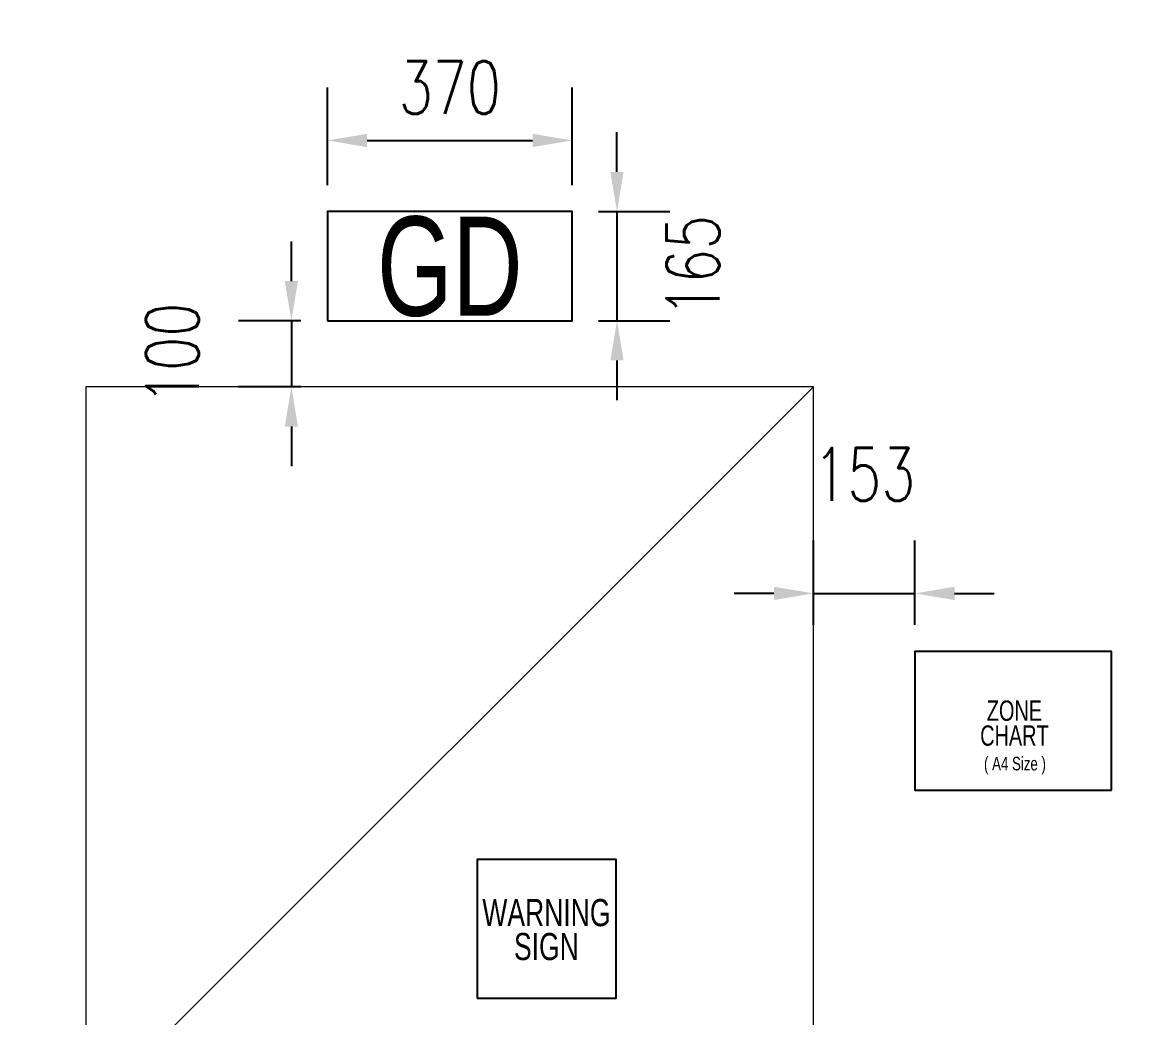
# Model space of a CAD drawing. Header units: millimetres. Extents: x -20146070 to 165023, y -3349561 to 35447.
# Drawn here: x -445275 to -443603, y -21787 to -20281 of the extents above; entities that cross this region are included whole.
import ezdxf
from ezdxf import colors
from ezdxf.entities.mleader import LeaderData, LeaderLine
from ezdxf.enums import TextEntityAlignment as Align
from ezdxf.math import Vec2, Vec3

# ---------------------------------------------------------------- set-up
doc = ezdxf.new("R2010")
doc.units = ezdxf.units.MM
doc.header["$LTSCALE"] = 50
doc.header["$PDMODE"] = 35
doc.linetypes.add('CONTINOUS', pattern=[0])
doc.layers.get('Defpoints').update_dxf_attribs({"color": 8, "lineweight": 9})
for name, color, linetype in [('ASPL- F-ALARM-DEVICES', 1, 'Continuous'), ('ASPL- FM200-TEXT', 7, 'Continuous'), ('M_FIREALAM-_E-', 10, 'Continuous')]:
    doc.layers.add(name, color=color, linetype=linetype)
doc.layers.add('NW_BEAM AND COLUMN', color=134, linetype='Continuous', lineweight=5)
doc.styles.add('Arial', font='arial.ttf', dxfattribs={"width": 0.8, "height": 450})
doc.styles.add('DIM', font='romans.shx', dxfattribs={"width": 0.75})
doc.styles.add('RomanS', font='romans__.ttf', dxfattribs={"width": 0.75, "height": 40})
doc.dimstyles.new('DIM40', dxfattribs={"dimscale": 40, "dimtxt": 2, "dimasz": 3, "dimexe": 2, "dimexo": 1, "dimgap": 1, "dimtad": 1, "dimdec": 0, "dimzin": 0, "dimdsep": 46, "dimtxsty": 'DIM', "dimcen": 0, "dimdle": 2, "dimclrd": 9, "dimclre": 9, "dimclrt": 4, "dimadec": 0, "dimazin": 0, "dimtfac": 1, "dimtdec": 0, "dimtmove": 2, "dimatfit": 3, "dimfxl": 1, "dimtolj": 1, "dimtzin": 0, "dimarcsym": 0})

# ---------------------------------------------------------------- blocks, each defined once
blk = doc.blocks.new('*D65')
at = {"layer": 'Defpoints', "color": 0, "transparency": 16777216}
for p in [(-444813.3, -20732.7), (-444867.8, -20832.7), (-444813.3, -20832.7)]:
    blk.add_point(p, dxfattribs=at)
at = {"layer": 'NW_BEAM AND COLUMN', "color": 9, "lineweight": -2, "transparency": 16777216}
for p, q in [((-444867.8, -20672.7), (-444867.8, -20612.7)), ((-444853.3, -20732.7), (-444947.8, -20732.7)), ((-444867.8, -20732.7), (-444867.8, -20832.7)), ((-444853.3, -20832.7), (-444947.8, -20832.7)), ((-444867.8, -20892.7), (-444867.8, -20952.7))]:
    blk.add_line(p, q, dxfattribs=at)
at = {"layer": 'NW_BEAM AND COLUMN', "color": 9, "transparency": 16777216}
for points in [[(-444877.8, -20672.7), (-444857.8, -20672.7), (-444867.8, -20732.7)], [(-444877.8, -20892.7), (-444857.8, -20892.7), (-444867.8, -20832.7)]]:
    blk.add_solid(points, dxfattribs=at)
at = {"layer": 'NW_BEAM AND COLUMN', "color": 4, "transparency": 16777216, "insert": (-445047.8, -20782.7), "char_height": 80, "attachment_point": 5, "rotation": 90, "style": 'DIM'}
blk.add_mtext('\\A1;100', dxfattribs=at)
blk = doc.blocks.new('*D66')
at = {"layer": 'Defpoints', "color": 0, "transparency": 16777216}
for p in [(-444443.3, -20460.1), (-444813.3, -20567.7), (-444443.3, -20567.7)]:
    blk.add_point(p, dxfattribs=at)
at = {"layer": 'NW_BEAM AND COLUMN', "color": 9, "lineweight": -2, "transparency": 16777216}
for p, q in [((-444813.3, -20527.7), (-444813.3, -20380.1)), ((-444443.3, -20527.7), (-444443.3, -20380.1)), ((-444753.3, -20460.1), (-444503.3, -20460.1))]:
    blk.add_line(p, q, dxfattribs=at)
at = {"layer": 'NW_BEAM AND COLUMN', "color": 9, "transparency": 16777216}
for points in [[(-444753.3, -20450.1), (-444753.3, -20470.1), (-444813.3, -20460.1)], [(-444503.3, -20450.1), (-444503.3, -20470.1), (-444443.3, -20460.1)]]:
    blk.add_solid(points, dxfattribs=at)
at = {"layer": 'NW_BEAM AND COLUMN', "color": 4, "transparency": 16777216, "insert": (-444628.3, -20380.1), "char_height": 80, "attachment_point": 5, "style": 'DIM'}
blk.add_mtext('\\A1;370', dxfattribs=at)
blk = doc.blocks.new('*D67')
at = {"layer": 'Defpoints', "color": 0, "transparency": 16777216}
for p in [(-444443.3, -20567.7), (-444443.3, -20732.7), (-444375.6, -20732.7)]:
    blk.add_point(p, dxfattribs=at)
at = {"layer": 'NW_BEAM AND COLUMN', "color": 9, "lineweight": -2, "transparency": 16777216}
for p, q in [((-444375.6, -20507.7), (-444375.6, -20447.7)), ((-444403.3, -20567.7), (-444295.6, -20567.7)), ((-444375.6, -20567.7), (-444375.6, -20732.7)), ((-444403.3, -20732.7), (-444295.6, -20732.7)), ((-444375.6, -20792.7), (-444375.6, -20852.7))]:
    blk.add_line(p, q, dxfattribs=at)
at = {"layer": 'NW_BEAM AND COLUMN', "color": 9, "transparency": 16777216}
for points in [[(-444385.6, -20507.7), (-444365.6, -20507.7), (-444375.6, -20567.7)], [(-444385.6, -20792.7), (-444365.6, -20792.7), (-444375.6, -20732.7)]]:
    blk.add_solid(points, dxfattribs=at)
at = {"layer": 'NW_BEAM AND COLUMN', "color": 4, "transparency": 16777216, "insert": (-444260.8, -20650.2), "char_height": 80, "attachment_point": 5, "rotation": 90, "style": 'DIM'}
blk.add_mtext('\\A1;165', dxfattribs=at)
blk = doc.blocks.new('*D68')
at = {"layer": 'Defpoints', "color": 0, "transparency": 16777216}
for p in [(-443925.3, -21145.1), (-444078.3, -21232.7), (-443925.3, -21232.7)]:
    blk.add_point(p, dxfattribs=at)
at = {"layer": 'NW_BEAM AND COLUMN', "color": 9, "lineweight": -2, "transparency": 16777216}
for p, q in [((-444078.3, -21192.7), (-444078.3, -21065.1)), ((-443925.3, -21192.7), (-443925.3, -21065.1)), ((-444138.3, -21145.1), (-444198.3, -21145.1)), ((-444078.3, -21145.1), (-443925.3, -21145.1)), ((-443865.3, -21145.1), (-443805.3, -21145.1))]:
    blk.add_line(p, q, dxfattribs=at)
at = {"layer": 'NW_BEAM AND COLUMN', "color": 9, "transparency": 16777216}
for points in [[(-444138.3, -21135.1), (-444138.3, -21155.1), (-444078.3, -21145.1)], [(-443865.3, -21135.1), (-443865.3, -21155.1), (-443925.3, -21145.1)]]:
    blk.add_solid(points, dxfattribs=at)
at = {"layer": 'NW_BEAM AND COLUMN', "color": 4, "transparency": 16777216, "insert": (-444001.8, -20965.1), "char_height": 80, "attachment_point": 5, "style": 'DIM'}
blk.add_mtext('\\A1;153', dxfattribs=at)
blk = doc.blocks.new('SMOKE')
at = {"color": 7, "linetype": 'CONTINOUS'}
ml = blk.add_multileader_mtext('Standard', dxfattribs=at)
ml.set_content('{\\fArial|b0|i0|c0|p34;S}', color=7, style='RomanS')
ml.set_leader_properties(color=10)
ml.build(insert=Vec2(0, 0))
ml.multileader.update_dxf_attribs({"dogleg_length": 3.34, "arrow_head_size": 171.1, "scale": 50})
ctx = ml.context
ctx.base_point, ctx.scale, ctx.char_height, ctx.arrow_head_size, ctx.landing_gap_size, ctx.plane_origin = Vec3(10040458.9, 1663039.1), 50, 256.669, 171.1, 171.1, Vec3(10036247.2, 1658323.4)
notes = []
notes.append((ctx, [(0, (0, 0, 0), (0, 0), (1, 0), 1, [])]))
ctx.mtext.insert, ctx.mtext.flow_direction = Vec3(10040630, 1663169.6), 5
for ctx, leaders in notes:
    for number, flags, end, landing, length, lines in leaders:
        leader = LeaderData()
        leader.index, (leader.has_last_leader_line, leader.has_dogleg_vector, leader.attachment_direction) = number, flags
        leader.last_leader_point, leader.dogleg_vector, leader.dogleg_length = Vec3(end), Vec3(landing), length
        for number, points, colour, breaks in lines:
            line = LeaderLine()
            line.index, line.vertices, line.color, line.breaks = number, Vec3.list(points), colors.encode_raw_color(colour), breaks
            leader.lines.append(line)
        ctx.leaders.append(leader)

msp = doc.modelspace()

# ---------------------------------------------------------------- linework, layer by layer
at = {"layer": 'ASPL- F-ALARM-DEVICES'}
msp.add_lwpolyline([(-444813.3, -20732.7), (-444443.3, -20732.7), (-444443.3, -20567.7), (-444813.3, -20567.7)], close=True, dxfattribs=at)
at = {"layer": 'M_FIREALAM-_E-'}
for points in [[(-443628.3, -21442.7), (-443628.3, -21232.7), (-443925.3, -21232.7), (-443925.3, -21442.7)], [(-444587, -21757.4), (-444377, -21757.4), (-444377, -21547.4), (-444587, -21547.4)]]:
    msp.add_lwpolyline(points, close=True, dxfattribs=at)
at = {"layer": 'NW_BEAM AND COLUMN'}
msp.add_lwpolyline([(-445178.3, -23032.7), (-444078.3, -23032.7), (-444078.3, -20832.7), (-445178.3, -20832.7)], close=True, dxfattribs=at)
msp.add_lwpolyline([(-444078.3, -20832.7), (-445178.3, -21932.7), (-444078.3, -23032.7)], dxfattribs=at)

# ---------------------------------------------------------------- block references
at = {"layer": 'M_FIREALAM-_E-'}
for p, xscale, yscale, zscale in [((-13215027, -2136319.2), 1.28, 1.28, 1.28), ((-12842896.3, -2136319.2), 1.28, 1.28, 1.28), ((-13209527.3, -2137019.4), 1.28, 1.28, 1.28), ((-12837356.5, -2137100.4), 1.28, 1.28, 1.28), ((-13215027, -2138819.2), 1.28, 1.28, 1.28), ((-12842882.2, -2139119.2), 1.28, 1.28, 1.28), ((-12837356.5, -2141062.9), 1.28, 1.28, 1.28), ((-13209538.6, -2141143.9), 1.28, 1.28, 1.28), ((-13216376.9, -2141531.7), 1.28, 1.28, 1.28), ((-13213677.1, -2141531.7), 1.28, 1.28, 1.28), ((-12844197.6, -2141531.7), 1.28, 1.28, 1.28), ((-12841946.4, -2141531.7), 1.28, 1.28, 1.28), ((-10646155.8, -1718610.1), 1.024, 1.024, 1.024), ((-10273997.7, -1718610.1), 1.024, 1.024, 1.024), ((-10644656.4, -1718640.4), 1.024, 1.024, 1.024), ((-10272498.3, -1718640.4), 1.024, 1.024, 1.024), ((-13016264.7, -2148128.1), 1.28, 1.28, 1.28)]:
    msp.add_blockref('SMOKE', p, dxfattribs=dict(at, xscale=xscale, yscale=yscale, zscale=zscale))

# ---------------------------------------------------------------- texts
at = {"layer": 'ASPL- FM200-TEXT', "style": 'Arial', "width": 0.7}
msp.add_text('GD', height=150, dxfattribs=at).set_placement((-444628.3, -20650.2), align=Align.MIDDLE_CENTER)
at = {"layer": 'M_FIREALAM-_E-', "color": 0, "style": 'Arial', "width": 0.7}
for s, height, p in [('ZONE', 30.75, (-443774.8, -21322.4)), ('CHART', 30.75, (-443774.8, -21360.1)), ('( A4 Size )', 20.503, (-443774, -21402.5)), ('WARNING', 41.01, (-444482.3, -21627.8)), ('SIGN', 41.01, (-444482.3, -21679.1))]:
    msp.add_text(s, height=height, dxfattribs=at).set_placement(p, align=Align.MIDDLE_CENTER)

# ---------------------------------------------------------------- dimensions: what is measured, and where the dimension line sits
at = {"layer": 'NW_BEAM AND COLUMN'}
for base, p1, p2, picture, middle in [((-444443.3, -20460.1), (-444813.3, -20567.7), (-444443.3, -20567.7), '*D66', (-444628.3, -20380.1)), ((-443925.3, -21145.1), (-444078.3, -21232.7), (-443925.3, -21232.7), '*D68', (-444001.8, -20965.1))]:
    dim = msp.add_linear_dim(base=base, p1=p1, p2=p2, dimstyle='DIM40', override={"dimasz": 1.5}, dxfattribs=at)
    dim.commit()
    dim.dimension.update_dxf_attribs({"geometry": picture, "text_midpoint": middle})
dim = msp.add_linear_dim(base=(-444375.6, -20732.7), p1=(-444443.3, -20567.7), p2=(-444443.3, -20732.7), angle=90, dimstyle='DIM40', override={"dimasz": 1.5}, dxfattribs=at)
dim.commit()
dim.dimension.update_dxf_attribs({"geometry": '*D67', "text_midpoint": (-444260.8, -20650.2), "dimtype": 160})
dim = msp.add_linear_dim(base=(-444867.8, -20832.7), p1=(-444813.3, -20732.7), p2=(-444813.3, -20832.7), angle=90, dimstyle='DIM40', override={"dimasz": 1.5}, dxfattribs=at)
dim.commit()
dim.dimension.update_dxf_attribs({"geometry": '*D65', "text_midpoint": (-445047.8, -20782.7)})

doc.saveas('drawing.dxf')
